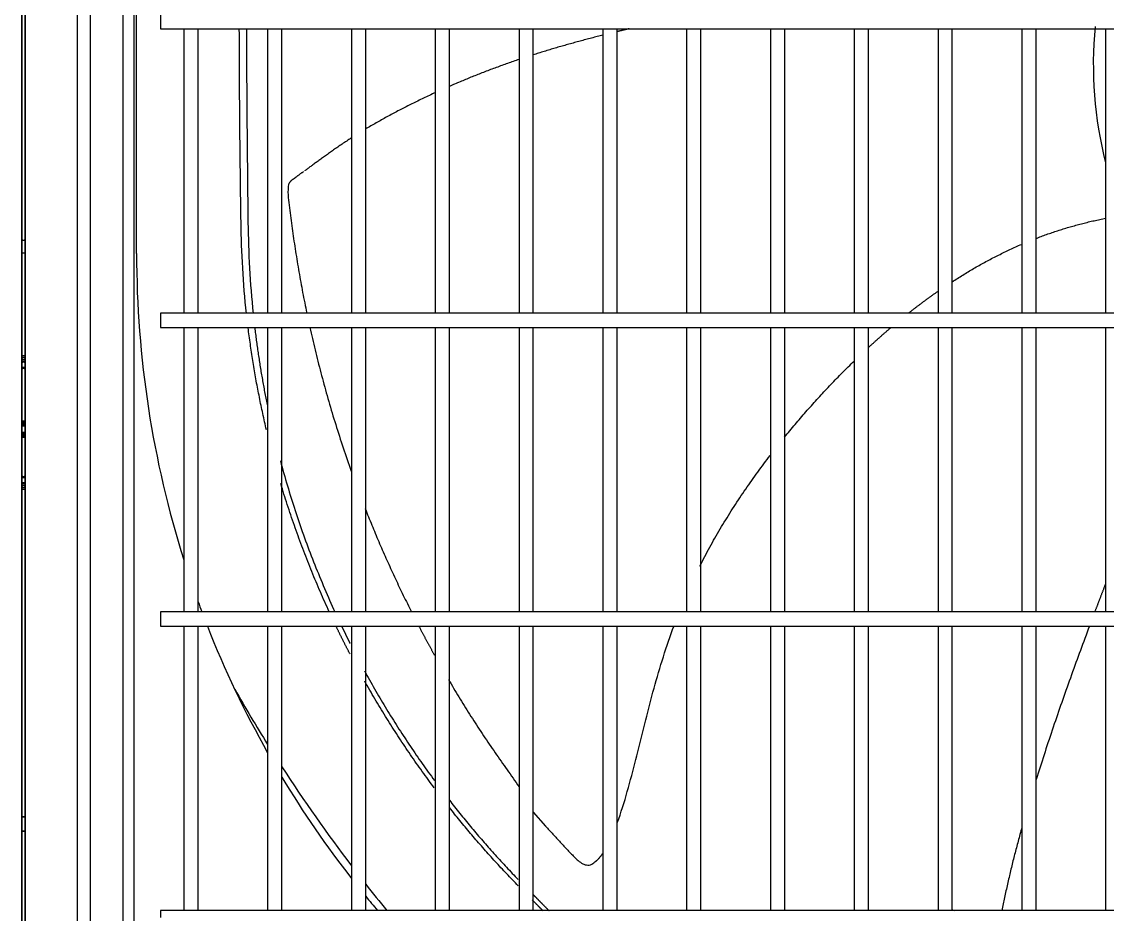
# Model space of a CAD drawing. Header units: millimetres. Extents: x 0 to 504600, y 0 to 118800.
# Drawn here: x 437505.5 to 437809.9, y 45808.4 to 46058.7 of the extents above; entities that cross this region are included whole.
import ezdxf

# ---------------------------------------------------------------- set-up
doc = ezdxf.new("R2010")
doc.units = ezdxf.units.MM
doc.header["$LTSCALE"] = 200
doc.layers.add('LG-AIRCON', color=240, linetype='Continuous')

# ---------------------------------------------------------------- blocks, each defined once
blk = doc.blocks.new('UXC')
at = {"layer": 'LG-AIRCON', "color": 0}
for p, q in [((390.35, 733), (390.35, 30)), ((390.35, 30), (390.35, 733)), ((391.35, 30), (391.35, 733)), ((391.35, 733), (391.35, 30)), ((405.99, 111.03), (405.99, 651.03)), ((409.53, 651.03), (409.53, 111.03)), ((418.83, 114.89), (418.83, 647.18)), ((421.8, 647.18), (421.8, 114.89)), ((422.56, 316), (422.56, 446)), ((429.3, 383), (429.3, 381)), ((429.3, 381), (429.3, 379)), ((429.3, 379), (1174.82, 379)), ((435.81, 379), (435.81, 299.25)), ((439.81, 299.25), (439.81, 379)), ((459.31, 379.01), (459.31, 299.26)), ((463.31, 299.26), (463.31, 379.01)), ((482.81, 379), (482.81, 299.25)), ((486.81, 299.25), (486.81, 379)), ((506.31, 379), (506.31, 299.25)), ((510.31, 299.25), (510.31, 379)), ((529.81, 379), (529.81, 299.25)), ((533.81, 299.25), (533.81, 379)), ((553.31, 379), (553.31, 299.25)), ((557.31, 299.25), (557.31, 379)), ((576.81, 379), (576.81, 299.25)), ((580.81, 299.25), (580.81, 379)), ((600.31, 379), (600.31, 299.25)), ((604.31, 299.25), (604.31, 379)), ((623.81, 379), (623.81, 299.25)), ((627.81, 299.25), (627.81, 379)), ((647.31, 379), (647.31, 299.25)), ((651.31, 299.25), (651.31, 379)), ((670.81, 379), (670.81, 299.25)), ((674.81, 299.25), (674.81, 379)), ((694.31, 379), (694.31, 299.25)), ((429.3, 299.25), (429.3, 297.25)), ((1174.82, 299.25), (429.3, 299.25)), ((429.3, 297.25), (429.3, 295.25)), ((429.3, 295.25), (1174.82, 295.25)), ((435.81, 295.25), (435.81, 215.5)), ((439.81, 215.5), (439.81, 295.25)), ((459.31, 295.26), (459.31, 215.5)), ((463.31, 215.5), (463.31, 295.26)), ((482.81, 295.25), (482.81, 215.5)), ((486.81, 215.5), (486.81, 295.25)), ((506.31, 295.25), (506.31, 215.5)), ((510.31, 215.5), (510.31, 295.25)), ((529.81, 295.26), (529.81, 215.51)), ((533.81, 215.51), (533.81, 295.26)), ((553.31, 295.26), (553.31, 215.51)), ((557.31, 215.51), (557.31, 295.26)), ((576.81, 295.26), (576.81, 215.51)), ((580.81, 215.51), (580.81, 295.26)), ((600.31, 295.26), (600.31, 215.51)), ((604.31, 215.51), (604.31, 295.26)), ((623.81, 295.26), (623.81, 215.51)), ((627.81, 215.51), (627.81, 295.26)), ((647.31, 295.26), (647.31, 215.51)), ((651.31, 215.51), (651.31, 295.26)), ((670.81, 295.26), (670.81, 215.51)), ((674.81, 215.51), (674.81, 295.26)), ((694.31, 295.26), (694.31, 215.51)), ((390.6, 268.94), (390.35, 269.01)), ((390.35, 268.94), (391.1, 268.94)), ((390.6, 268.64), (390.35, 268.68)), ((390.35, 268.64), (391.1, 268.64)), ((391.35, 268.44), (390.35, 268.44)), ((390.35, 268.44), (391.35, 268.44)), ((391.35, 268.14), (390.35, 268.14)), ((390.35, 268.14), (391.35, 268.14)), ((391.35, 268.02), (390.35, 268.02)), ((390.35, 268.02), (391.35, 268.02)), ((391.35, 268.94), (390.6, 268.94)), ((390.6, 268.94), (390.6, 268.64)), ((391.35, 268.64), (390.6, 268.64)), ((391.1, 268.94), (391.35, 269.01)), ((391.1, 268.94), (391.1, 268.64)), ((391.1, 268.64), (391.35, 268.68)), ((391.35, 267.64), (390.35, 267.64)), ((390.35, 267.64), (391.35, 267.64)), ((390.35, 265.77), (391.35, 265.77)), ((391.35, 265.77), (390.35, 265.77)), ((390.35, 265.39), (391.35, 265.39)), ((391.35, 265.39), (390.35, 265.39)), ((390.35, 265.27), (391.35, 265.27)), ((391.35, 265.27), (390.35, 265.27)), ((390.35, 264.97), (391.35, 264.97)), ((391.35, 264.97), (390.35, 264.97)), ((391.35, 264.77), (390.35, 264.77)), ((390.35, 264.77), (391.35, 264.77)), ((391.35, 264.47), (390.35, 264.47)), ((390.35, 264.47), (391.35, 264.47)), ((429.3, 215.5), (429.3, 213.5)), ((1174.82, 215.5), (429.3, 215.5)), ((429.3, 213.5), (429.3, 211.5)), ((429.3, 211.5), (1174.82, 211.5)), ((435.81, 211.5), (435.81, 131.75)), ((439.81, 131.75), (439.81, 211.5)), ((459.31, 211.5), (459.31, 131.75)), ((463.31, 131.75), (463.31, 211.5)), ((482.81, 211.5), (482.81, 131.75)), ((486.81, 131.75), (486.81, 211.5)), ((506.31, 211.5), (506.31, 131.75)), ((510.31, 131.75), (510.31, 211.5)), ((529.81, 211.5), (529.81, 131.76)), ((533.81, 131.76), (533.81, 211.5)), ((553.31, 211.5), (553.31, 131.76)), ((557.31, 131.76), (557.31, 211.5)), ((576.81, 211.5), (576.81, 131.76)), ((580.81, 131.76), (580.81, 211.5)), ((600.31, 211.5), (600.31, 131.76)), ((604.31, 131.76), (604.31, 211.5)), ((623.81, 211.5), (623.81, 131.76)), ((627.81, 131.76), (627.81, 211.5)), ((647.31, 211.5), (647.31, 131.76)), ((651.31, 131.76), (651.31, 211.5)), ((670.81, 211.5), (670.81, 131.76)), ((674.81, 131.76), (674.81, 211.5)), ((694.31, 211.5), (694.31, 131.76)), ((391.36, 158), (390.35, 158)), ((390.35, 158), (391.35, 158)), ((391.36, 154), (390.35, 154)), ((390.35, 154), (391.35, 154)), ((429.3, 131.75), (429.3, 129.75)), ((1174.82, 131.75), (429.3, 131.75))]:
    blk.add_line(p, q, dxfattribs=at)
for points in [[(453.38, 299.21), (453.21, 300.79), (453.05, 302.38), (452.91, 303.97), (452.77, 305.56), (452.64, 307.15), (452.52, 308.74), (452.41, 310.33), (452.31, 311.92), (452.22, 313.52), (452.14, 315.11), (452.07, 316.7), (452.01, 318.3), (451.96, 319.89), (451.92, 321.49), (451.88, 323.09), (451.85, 324.68), (451.82, 326.28), (451.8, 327.88), (451.78, 329.47), (451.76, 331.07), (451.74, 332.67), (451.72, 334.26), (451.7, 335.86), (451.68, 337.46), (451.66, 339.06), (451.65, 340.65), (451.63, 342.25), (451.61, 343.85), (451.59, 345.45), (451.57, 347.04), (451.56, 348.64), (451.54, 350.24), (451.53, 351.84), (451.51, 353.43), (451.5, 355.03), (451.49, 356.63), (451.48, 358.23), (451.46, 359.82), (451.45, 361.42), (451.44, 363.02), (451.43, 364.62), (451.43, 366.22), (451.42, 367.81), (451.41, 369.41), (451.4, 371.01), (451.39, 372.61), (451.39, 374.21), (451.38, 375.8), (451.38, 377.4), (451.37, 379)], [(453.37, 379), (453.38, 377.4), (453.38, 375.8), (453.39, 374.2), (453.39, 372.61), (453.4, 371.01), (453.41, 369.41), (453.42, 367.81), (453.42, 366.22), (453.43, 364.62), (453.44, 363.02), (453.45, 361.42), (453.46, 359.82), (453.47, 358.23), (453.48, 356.63), (453.5, 355.03), (453.51, 353.43), (453.52, 351.84), (453.54, 350.24), (453.55, 348.64), (453.56, 347.04), (453.58, 345.45), (453.6, 343.85), (453.61, 342.25), (453.63, 340.66), (453.64, 339.06), (453.66, 337.46), (453.68, 335.86), (453.69, 334.27), (453.71, 332.67), (453.72, 331.07), (453.74, 329.47), (453.76, 327.88), (453.78, 326.28), (453.8, 324.68), (453.82, 323.09), (453.86, 321.49), (453.9, 319.89), (453.94, 318.3), (454, 316.7), (454.06, 315.11), (454.13, 313.51), (454.22, 311.92), (454.31, 310.33), (454.41, 308.73), (454.53, 307.14), (454.65, 305.55), (454.78, 303.96), (454.93, 302.37), (455.08, 300.78), (455.24, 299.19)], [(560.66, 379), (560.59, 378.99), (560.52, 378.97), (560.46, 378.96), (560.39, 378.94), (560.32, 378.93), (560.26, 378.91), (560.19, 378.89), (560.12, 378.88), (560.05, 378.86), (559.99, 378.85), (559.92, 378.83), (559.85, 378.82), (559.79, 378.8), (559.72, 378.78), (559.65, 378.77), (559.59, 378.75), (559.52, 378.74), (559.45, 378.72), (559.38, 378.7), (559.32, 378.69), (559.25, 378.67), (559.18, 378.66), (559.12, 378.64), (559.05, 378.63), (558.98, 378.61), (558.92, 378.59), (558.85, 378.58), (558.78, 378.56), (558.72, 378.55), (558.65, 378.53), (558.58, 378.51), (558.52, 378.5), (558.45, 378.48), (558.38, 378.47), (558.32, 378.45), (558.25, 378.43), (558.18, 378.42), (558.12, 378.4), (558.05, 378.39), (557.98, 378.37), (557.92, 378.35), (557.85, 378.34), (557.78, 378.32), (557.72, 378.31), (557.65, 378.29), (557.58, 378.27), (557.52, 378.26), (557.45, 378.24), (557.38, 378.23), (557.32, 378.21)], [(553.35, 377.23), (552.95, 377.13), (552.55, 377.03), (552.15, 376.93), (551.75, 376.83), (551.34, 376.72), (550.94, 376.62), (550.53, 376.51), (550.12, 376.41), (549.72, 376.3), (549.32, 376.19), (548.91, 376.09), (548.51, 375.98), (548.11, 375.88), (547.72, 375.77), (547.32, 375.66), (546.93, 375.56), (546.54, 375.45), (546.15, 375.34), (545.75, 375.24), (545.36, 375.13), (544.98, 375.02), (544.59, 374.92), (544.2, 374.81), (543.81, 374.7), (543.42, 374.59), (543.04, 374.48), (542.65, 374.37), (542.27, 374.26), (541.88, 374.15), (541.5, 374.04), (541.11, 373.93), (540.73, 373.82), (540.35, 373.7), (539.96, 373.59), (539.58, 373.48), (539.2, 373.36), (538.81, 373.25), (538.42, 373.13), (538.04, 373.02), (537.65, 372.9), (537.26, 372.78), (536.87, 372.66), (536.48, 372.54), (536.09, 372.42), (535.69, 372.3), (535.3, 372.18), (534.91, 372.05), (534.52, 371.93), (534.13, 371.81), (533.75, 371.68)], [(529.82, 370.4), (529.42, 370.26), (529.01, 370.12), (528.61, 369.98), (528.21, 369.85), (527.81, 369.71), (527.41, 369.57), (527.01, 369.43), (526.61, 369.29), (526.22, 369.15), (525.82, 369.01), (525.42, 368.87), (525.03, 368.73), (524.63, 368.58), (524.23, 368.44), (523.83, 368.29), (523.44, 368.15), (523.04, 368), (522.64, 367.85), (522.23, 367.7), (521.83, 367.55), (521.43, 367.4), (521.03, 367.25), (520.62, 367.09), (520.22, 366.94), (519.82, 366.79), (519.42, 366.63), (519.03, 366.48), (518.63, 366.32), (518.24, 366.17), (517.85, 366.01), (517.46, 365.86), (517.07, 365.71), (516.69, 365.55), (516.3, 365.4), (515.92, 365.24), (515.53, 365.08), (515.15, 364.93), (514.77, 364.77), (514.39, 364.61), (514.01, 364.46), (513.64, 364.3), (513.26, 364.14), (512.88, 363.98), (512.51, 363.82), (512.14, 363.66), (511.76, 363.5), (511.39, 363.35), (511.02, 363.18), (510.65, 363.02), (510.28, 362.86)], [(506.39, 361.12), (505.96, 360.92), (505.53, 360.73), (505.11, 360.53), (504.69, 360.33), (504.27, 360.13), (503.85, 359.94), (503.43, 359.74), (503.02, 359.54), (502.61, 359.35), (502.2, 359.15), (501.8, 358.95), (501.39, 358.76), (500.99, 358.56), (500.58, 358.36), (500.18, 358.16), (499.78, 357.96), (499.38, 357.77), (498.99, 357.57), (498.59, 357.37), (498.2, 357.17), (497.81, 356.97), (497.41, 356.77), (497.03, 356.57), (496.64, 356.37), (496.25, 356.17), (495.86, 355.97), (495.47, 355.76), (495.09, 355.56), (494.7, 355.35), (494.31, 355.15), (493.93, 354.94), (493.54, 354.73), (493.15, 354.52), (492.76, 354.31), (492.38, 354.1), (491.99, 353.89), (491.61, 353.67), (491.22, 353.46), (490.84, 353.24), (490.46, 353.03), (490.08, 352.82), (489.71, 352.6), (489.33, 352.39), (488.96, 352.17), (488.6, 351.96), (488.24, 351.75), (487.88, 351.54), (487.53, 351.33), (487.17, 351.12), (486.81, 350.91)], [(482.77, 348.39), (482.45, 348.18), (482.12, 347.97), (481.8, 347.75), (481.48, 347.54), (481.16, 347.33), (480.84, 347.12), (480.52, 346.9), (480.21, 346.69), (479.9, 346.48), (479.59, 346.27), (479.28, 346.06), (478.98, 345.85), (478.68, 345.64), (478.38, 345.43), (478.08, 345.23), (477.78, 345.02), (477.49, 344.81), (477.2, 344.6), (476.91, 344.4), (476.63, 344.2), (476.35, 344), (476.07, 343.8), (475.79, 343.61), (475.52, 343.41), (475.24, 343.21), (474.97, 343.01), (474.71, 342.82), (474.45, 342.64), (474.2, 342.45), (473.95, 342.27), (473.69, 342.09), (473.44, 341.9), (473.19, 341.72), (472.95, 341.55), (472.72, 341.38), (472.5, 341.22), (472.26, 341.05), (472.02, 340.87), (471.79, 340.71), (471.58, 340.55), (471.39, 340.41), (471.18, 340.26), (470.96, 340.1), (470.74, 339.94), (470.55, 339.81), (470.38, 339.68), (470.2, 339.55), (470, 339.41), (469.81, 339.27), (469.63, 339.14)], [(469.34, 338.93), (469.21, 338.84), (469.08, 338.75), (468.96, 338.66), (468.83, 338.57), (468.71, 338.48), (468.59, 338.39), (468.48, 338.31), (468.36, 338.22), (468.25, 338.14), (468.14, 338.05), (468.03, 337.97), (467.92, 337.89), (467.81, 337.81), (467.71, 337.73), (467.61, 337.65), (467.51, 337.58), (467.42, 337.5), (467.32, 337.43), (467.23, 337.36), (467.14, 337.29), (467.05, 337.22), (466.96, 337.16), (466.88, 337.09), (466.79, 337.04), (466.71, 336.98), (466.63, 336.92), (466.56, 336.87), (466.48, 336.82), (466.41, 336.77), (466.33, 336.72), (466.26, 336.67), (466.2, 336.62), (466.13, 336.57), (466.06, 336.53), (466, 336.48), (465.94, 336.42), (465.88, 336.37), (465.82, 336.32), (465.76, 336.26), (465.71, 336.2), (465.65, 336.14), (465.6, 336.08), (465.55, 336.02), (465.5, 335.96), (465.45, 335.89), (465.41, 335.83), (465.36, 335.77), (465.32, 335.7), (465.28, 335.63), (465.24, 335.57)], [(465.2, 335.44), (465.1, 334.67), (465.03, 333.91), (465.01, 333.17), (465.03, 332.43), (465.1, 331.7), (465.18, 330.98), (465.28, 330.26), (465.38, 329.54), (465.46, 328.82), (465.55, 328.1), (465.63, 327.38), (465.71, 326.65), (465.8, 325.93), (465.89, 325.21), (465.98, 324.49), (466.08, 323.77), (466.18, 323.05), (466.28, 322.33), (466.38, 321.61), (466.48, 320.9), (466.59, 320.18), (466.7, 319.46), (466.8, 318.74), (466.91, 318.02), (467.03, 317.3), (467.14, 316.59), (467.25, 315.87), (467.37, 315.15), (467.48, 314.43), (467.6, 313.71), (467.72, 312.99), (467.84, 312.27), (467.96, 311.55), (468.09, 310.83), (468.21, 310.11), (468.34, 309.39), (468.47, 308.67), (468.6, 307.95), (468.73, 307.23), (468.86, 306.51), (469, 305.78), (469.13, 305.06), (469.27, 304.34), (469.41, 303.62), (469.55, 302.89), (469.7, 302.17), (469.84, 301.44), (469.99, 300.72), (470.14, 299.99), (470.29, 299.27)], [(674.71, 320.19), (675.09, 320.34), (675.47, 320.48), (675.85, 320.63), (676.23, 320.77), (676.61, 320.91), (677, 321.05), (677.38, 321.19), (677.77, 321.33), (678.15, 321.47), (678.53, 321.6), (678.92, 321.73), (679.31, 321.87), (679.69, 322), (680.08, 322.13), (680.47, 322.26), (680.85, 322.38), (681.24, 322.51), (681.63, 322.63), (682.02, 322.76), (682.41, 322.88), (682.8, 323), (683.19, 323.12), (683.58, 323.24), (683.97, 323.35), (684.36, 323.47), (684.75, 323.58), (685.14, 323.69), (685.54, 323.8), (685.93, 323.91), (686.32, 324.02), (686.72, 324.12), (687.11, 324.23), (687.51, 324.33), (687.9, 324.44), (688.3, 324.54), (688.7, 324.64), (689.09, 324.73), (689.49, 324.83), (689.89, 324.93), (690.29, 325.02), (690.68, 325.11), (691.08, 325.2), (691.48, 325.29), (691.88, 325.38), (692.28, 325.47), (692.68, 325.55), (693.08, 325.64), (693.49, 325.72), (693.89, 325.8), (694.29, 325.88)], [(651.25, 308.07), (651.62, 308.31), (651.99, 308.55), (652.37, 308.79), (652.74, 309.02), (653.12, 309.26), (653.49, 309.49), (653.87, 309.73), (654.24, 309.96), (654.62, 310.19), (655, 310.42), (655.38, 310.65), (655.76, 310.88), (656.14, 311.1), (656.52, 311.33), (656.9, 311.55), (657.29, 311.78), (657.67, 312), (658.05, 312.22), (658.44, 312.44), (658.82, 312.65), (659.21, 312.87), (659.6, 313.09), (659.99, 313.3), (660.37, 313.51), (660.76, 313.72), (661.15, 313.93), (661.54, 314.14), (661.94, 314.35), (662.33, 314.55), (662.72, 314.76), (663.12, 314.96), (663.51, 315.16), (663.91, 315.36), (664.3, 315.56), (664.7, 315.76), (665.1, 315.96), (665.49, 316.15), (665.89, 316.35), (666.29, 316.54), (666.69, 316.73), (667.09, 316.92), (667.49, 317.11), (667.9, 317.29), (668.3, 317.48), (668.7, 317.66), (669.11, 317.84), (669.51, 318.03), (669.92, 318.2), (670.33, 318.38), (670.73, 318.56)], [(639.1, 299.32), (639.26, 299.45), (639.42, 299.57), (639.58, 299.7), (639.74, 299.82), (639.9, 299.95), (640.06, 300.07), (640.22, 300.2), (640.38, 300.32), (640.54, 300.44), (640.7, 300.57), (640.86, 300.69), (641.02, 300.82), (641.18, 300.94), (641.34, 301.06), (641.5, 301.18), (641.66, 301.31), (641.82, 301.43), (641.99, 301.55), (642.15, 301.67), (642.31, 301.8), (642.47, 301.92), (642.63, 302.04), (642.79, 302.16), (642.96, 302.28), (643.12, 302.4), (643.28, 302.52), (643.44, 302.64), (643.61, 302.76), (643.77, 302.88), (643.93, 303), (644.1, 303.12), (644.26, 303.24), (644.42, 303.36), (644.59, 303.48), (644.75, 303.6), (644.91, 303.72), (645.08, 303.84), (645.24, 303.96), (645.41, 304.07), (645.57, 304.19), (645.74, 304.31), (645.9, 304.43), (646.07, 304.55), (646.23, 304.66), (646.4, 304.78), (646.56, 304.9), (646.73, 305.01), (646.89, 305.13), (647.06, 305.24), (647.23, 305.36)], [(458.99, 266.54), (458.85, 267.11), (458.72, 267.68), (458.59, 268.24), (458.46, 268.81), (458.33, 269.38), (458.21, 269.95), (458.08, 270.52), (457.96, 271.09), (457.83, 271.66), (457.71, 272.23), (457.59, 272.8), (457.47, 273.37), (457.35, 273.94), (457.23, 274.52), (457.12, 275.09), (457, 275.66), (456.89, 276.24), (456.78, 276.81), (456.66, 277.38), (456.55, 277.95), (456.45, 278.53), (456.34, 279.1), (456.23, 279.67), (456.13, 280.25), (456.02, 280.82), (455.92, 281.39), (455.82, 281.97), (455.72, 282.54), (455.62, 283.12), (455.53, 283.69), (455.43, 284.26), (455.34, 284.84), (455.24, 285.41), (455.15, 285.99), (455.06, 286.56), (454.97, 287.14), (454.88, 287.71), (454.8, 288.28), (454.71, 288.86), (454.62, 289.43), (454.54, 290.01), (454.46, 290.58), (454.38, 291.16), (454.3, 291.73), (454.22, 292.31), (454.14, 292.88), (454.07, 293.46), (453.99, 294.03), (453.92, 294.61), (453.85, 295.19)], [(455.69, 295.17), (455.74, 294.73), (455.8, 294.29), (455.85, 293.85), (455.91, 293.42), (455.96, 292.98), (456.02, 292.54), (456.08, 292.1), (456.13, 291.66), (456.19, 291.22), (456.25, 290.78), (456.31, 290.34), (456.37, 289.9), (456.44, 289.46), (456.5, 289.02), (456.56, 288.59), (456.63, 288.15), (456.69, 287.71), (456.76, 287.27), (456.82, 286.83), (456.89, 286.39), (456.96, 285.95), (457.03, 285.51), (457.09, 285.08), (457.16, 284.64), (457.24, 284.2), (457.31, 283.76), (457.38, 283.32), (457.45, 282.88), (457.53, 282.44), (457.6, 282.01), (457.67, 281.57), (457.75, 281.13), (457.83, 280.69), (457.9, 280.25), (457.98, 279.81), (458.06, 279.38), (458.14, 278.94), (458.22, 278.5), (458.3, 278.06), (458.38, 277.62), (458.47, 277.19), (458.55, 276.75), (458.63, 276.31), (458.72, 275.87), (458.8, 275.44), (458.89, 275), (458.98, 274.56), (459.07, 274.12), (459.15, 273.68), (459.24, 273.25)], [(471.15, 295.28), (471.32, 294.49), (471.5, 293.7), (471.68, 292.91), (471.87, 292.12), (472.05, 291.32), (472.24, 290.53), (472.43, 289.74), (472.62, 288.94), (472.81, 288.15), (473.01, 287.35), (473.21, 286.55), (473.41, 285.76), (473.61, 284.96), (473.81, 284.16), (474.02, 283.36), (474.23, 282.56), (474.44, 281.76), (474.66, 280.96), (474.87, 280.15), (475.09, 279.35), (475.31, 278.55), (475.53, 277.74), (475.76, 276.94), (475.99, 276.13), (476.22, 275.32), (476.45, 274.52), (476.68, 273.71), (476.92, 272.9), (477.16, 272.09), (477.4, 271.28), (477.64, 270.47), (477.89, 269.66), (478.14, 268.85), (478.39, 268.03), (478.64, 267.22), (478.9, 266.41), (479.16, 265.59), (479.42, 264.78), (479.68, 263.96), (479.95, 263.14), (480.22, 262.33), (480.49, 261.51), (480.76, 260.69), (481.04, 259.87), (481.32, 259.05), (481.6, 258.23), (481.88, 257.41), (482.17, 256.59), (482.46, 255.77), (482.75, 254.95)], [(627.79, 289.62), (627.91, 289.74), (628.04, 289.86), (628.16, 289.97), (628.29, 290.09), (628.41, 290.2), (628.54, 290.32), (628.67, 290.43), (628.79, 290.55), (628.92, 290.66), (629.04, 290.78), (629.17, 290.89), (629.3, 291), (629.42, 291.12), (629.55, 291.23), (629.68, 291.35), (629.8, 291.46), (629.93, 291.57), (630.06, 291.69), (630.18, 291.8), (630.31, 291.92), (630.44, 292.03), (630.56, 292.14), (630.69, 292.26), (630.82, 292.37), (630.95, 292.48), (631.07, 292.59), (631.2, 292.71), (631.33, 292.82), (631.46, 292.93), (631.58, 293.05), (631.71, 293.16), (631.84, 293.27), (631.97, 293.38), (632.1, 293.49), (632.23, 293.61), (632.35, 293.72), (632.48, 293.83), (632.61, 293.94), (632.74, 294.05), (632.87, 294.16), (633, 294.28), (633.13, 294.39), (633.26, 294.5), (633.39, 294.61), (633.51, 294.72), (633.64, 294.83), (633.77, 294.94), (633.9, 295.05), (634.03, 295.16), (634.16, 295.27)], [(604.29, 264.48), (604.65, 264.94), (605.02, 265.38), (605.39, 265.83), (605.76, 266.28), (606.13, 266.73), (606.5, 267.17), (606.87, 267.62), (607.24, 268.06), (607.62, 268.51), (607.99, 268.95), (608.37, 269.39), (608.75, 269.83), (609.13, 270.27), (609.5, 270.71), (609.88, 271.14), (610.27, 271.58), (610.65, 272.02), (611.03, 272.45), (611.41, 272.88), (611.8, 273.32), (612.18, 273.75), (612.57, 274.18), (612.96, 274.61), (613.35, 275.04), (613.74, 275.46), (614.13, 275.89), (614.52, 276.32), (614.91, 276.74), (615.3, 277.16), (615.7, 277.59), (616.09, 278.01), (616.49, 278.43), (616.88, 278.85), (617.28, 279.27), (617.68, 279.68), (618.08, 280.1), (618.48, 280.52), (618.88, 280.93), (619.29, 281.35), (619.69, 281.76), (620.09, 282.17), (620.5, 282.58), (620.9, 282.99), (621.31, 283.4), (621.72, 283.81), (622.13, 284.21), (622.54, 284.62), (622.95, 285.02), (623.36, 285.42), (623.78, 285.83)], [(580.56, 228.35), (580.89, 229.01), (581.23, 229.67), (581.57, 230.33), (581.91, 230.99), (582.26, 231.65), (582.61, 232.31), (582.96, 232.96), (583.31, 233.61), (583.67, 234.26), (584.03, 234.91), (584.39, 235.56), (584.76, 236.2), (585.12, 236.84), (585.49, 237.48), (585.87, 238.12), (586.24, 238.76), (586.62, 239.39), (587, 240.03), (587.38, 240.66), (587.76, 241.29), (588.15, 241.91), (588.54, 242.54), (588.93, 243.16), (589.32, 243.79), (589.72, 244.41), (590.12, 245.03), (590.52, 245.64), (590.92, 246.26), (591.32, 246.87), (591.73, 247.48), (592.14, 248.09), (592.55, 248.7), (592.96, 249.31), (593.37, 249.91), (593.79, 250.52), (594.21, 251.12), (594.63, 251.72), (595.05, 252.32), (595.47, 252.91), (595.9, 253.51), (596.32, 254.1), (596.75, 254.69), (597.18, 255.28), (597.62, 255.87), (598.05, 256.46), (598.49, 257.04), (598.92, 257.63), (599.36, 258.21), (599.8, 258.79), (600.25, 259.37)], [(462.89, 257.81), (463.13, 256.94), (463.36, 256.07), (463.61, 255.19), (463.85, 254.32), (464.1, 253.45), (464.35, 252.59), (464.6, 251.72), (464.86, 250.85), (465.12, 249.99), (465.38, 249.12), (465.64, 248.26), (465.91, 247.4), (466.18, 246.54), (466.45, 245.68), (466.73, 244.82), (467.01, 243.96), (467.29, 243.1), (467.58, 242.25), (467.86, 241.39), (468.15, 240.54), (468.45, 239.69), (468.74, 238.84), (469.04, 237.99), (469.35, 237.14), (469.65, 236.29), (469.96, 235.45), (470.27, 234.6), (470.58, 233.76), (470.9, 232.91), (471.22, 232.07), (471.54, 231.23), (471.86, 230.39), (472.19, 229.55), (472.52, 228.71), (472.85, 227.88), (473.19, 227.04), (473.53, 226.21), (473.87, 225.37), (474.21, 224.54), (474.56, 223.71), (474.91, 222.88), (475.26, 222.05), (475.62, 221.22), (475.98, 220.4), (476.34, 219.57), (476.7, 218.75), (477.07, 217.92), (477.44, 217.1), (477.81, 216.28), (478.19, 215.46)], [(476.61, 215.47), (476.29, 216.17), (475.97, 216.88), (475.65, 217.58), (475.33, 218.28), (475.02, 218.99), (474.71, 219.69), (474.4, 220.4), (474.09, 221.1), (473.78, 221.81), (473.48, 222.52), (473.18, 223.23), (472.88, 223.94), (472.58, 224.65), (472.29, 225.36), (471.99, 226.07), (471.7, 226.78), (471.41, 227.5), (471.12, 228.21), (470.84, 228.93), (470.55, 229.64), (470.27, 230.36), (469.99, 231.08), (469.72, 231.8), (469.44, 232.52), (469.17, 233.24), (468.9, 233.96), (468.63, 234.68), (468.36, 235.4), (468.09, 236.12), (467.83, 236.85), (467.57, 237.57), (467.31, 238.3), (467.05, 239.02), (466.8, 239.75), (466.55, 240.48), (466.3, 241.21), (466.05, 241.94), (465.8, 242.67), (465.56, 243.4), (465.31, 244.13), (465.07, 244.86), (464.83, 245.6), (464.6, 246.33), (464.36, 247.07), (464.13, 247.8), (463.9, 248.54), (463.67, 249.28), (463.45, 250.02), (463.22, 250.76), (463, 251.5)], [(486.68, 244.45), (486.9, 243.87), (487.13, 243.3), (487.36, 242.72), (487.59, 242.14), (487.83, 241.56), (488.06, 240.99), (488.3, 240.41), (488.53, 239.83), (488.77, 239.25), (489.01, 238.67), (489.25, 238.1), (489.49, 237.52), (489.74, 236.94), (489.98, 236.36), (490.23, 235.78), (490.47, 235.2), (490.72, 234.62), (490.97, 234.04), (491.22, 233.46), (491.47, 232.88), (491.73, 232.3), (491.98, 231.72), (492.24, 231.15), (492.49, 230.57), (492.75, 229.99), (493.01, 229.41), (493.28, 228.83), (493.54, 228.25), (493.8, 227.67), (494.07, 227.09), (494.33, 226.51), (494.6, 225.93), (494.87, 225.35), (495.14, 224.77), (495.41, 224.19), (495.69, 223.61), (495.96, 223.03), (496.24, 222.45), (496.52, 221.87), (496.79, 221.29), (497.07, 220.71), (497.36, 220.13), (497.64, 219.55), (497.92, 218.97), (498.21, 218.39), (498.49, 217.81), (498.78, 217.23), (499.07, 216.65), (499.36, 216.07), (499.65, 215.49)], [(694.28, 223.33), (694.22, 223.18), (694.15, 223.02), (694.09, 222.86), (694.03, 222.71), (693.97, 222.55), (693.91, 222.4), (693.85, 222.24), (693.79, 222.08), (693.73, 221.93), (693.67, 221.77), (693.61, 221.62), (693.55, 221.46), (693.49, 221.3), (693.43, 221.15), (693.37, 220.99), (693.31, 220.83), (693.25, 220.68), (693.19, 220.52), (693.13, 220.37), (693.07, 220.21), (693.01, 220.05), (692.95, 219.9), (692.89, 219.74), (692.83, 219.58), (692.77, 219.43), (692.71, 219.27), (692.65, 219.11), (692.59, 218.96), (692.53, 218.8), (692.47, 218.64), (692.41, 218.49), (692.35, 218.33), (692.29, 218.17), (692.23, 218.01), (692.17, 217.86), (692.11, 217.7), (692.05, 217.54), (691.99, 217.39), (691.93, 217.23), (691.87, 217.07), (691.81, 216.92), (691.75, 216.76), (691.69, 216.6), (691.63, 216.44), (691.57, 216.29), (691.51, 216.13), (691.45, 215.97), (691.39, 215.81), (691.33, 215.66), (691.27, 215.5)], [(482.43, 203.63), (482.35, 203.79), (482.27, 203.94), (482.19, 204.1), (482.11, 204.25), (482.03, 204.41), (481.95, 204.56), (481.87, 204.71), (481.79, 204.87), (481.71, 205.02), (481.63, 205.18), (481.55, 205.33), (481.47, 205.49), (481.39, 205.64), (481.31, 205.8), (481.23, 205.95), (481.15, 206.1), (481.08, 206.26), (481, 206.41), (480.92, 206.57), (480.84, 206.72), (480.76, 206.88), (480.68, 207.03), (480.61, 207.19), (480.53, 207.34), (480.45, 207.5), (480.37, 207.65), (480.3, 207.81), (480.22, 207.96), (480.14, 208.12), (480.06, 208.27), (479.99, 208.43), (479.91, 208.58), (479.83, 208.74), (479.75, 208.89), (479.68, 209.05), (479.6, 209.21), (479.52, 209.36), (479.45, 209.52), (479.37, 209.67), (479.3, 209.83), (479.22, 209.98), (479.14, 210.14), (479.07, 210.3), (478.99, 210.45), (478.92, 210.61), (478.84, 210.76), (478.76, 210.92), (478.69, 211.07), (478.61, 211.23), (478.54, 211.39)], [(480.11, 211.38), (480.15, 211.28), (480.2, 211.19), (480.24, 211.09), (480.29, 211), (480.34, 210.9), (480.38, 210.81), (480.43, 210.71), (480.47, 210.62), (480.52, 210.52), (480.57, 210.43), (480.61, 210.33), (480.66, 210.24), (480.71, 210.14), (480.75, 210.05), (480.8, 209.95), (480.84, 209.86), (480.89, 209.76), (480.94, 209.67), (480.98, 209.57), (481.03, 209.48), (481.08, 209.38), (481.12, 209.29), (481.17, 209.19), (481.22, 209.1), (481.26, 209), (481.31, 208.91), (481.36, 208.81), (481.4, 208.72), (481.45, 208.62), (481.5, 208.53), (481.54, 208.43), (481.59, 208.34), (481.64, 208.24), (481.68, 208.15), (481.73, 208.05), (481.78, 207.96), (481.83, 207.87), (481.87, 207.77), (481.92, 207.68), (481.97, 207.58), (482.01, 207.49), (482.06, 207.39), (482.11, 207.3), (482.16, 207.2), (482.2, 207.11), (482.25, 207.01), (482.3, 206.92), (482.35, 206.83), (482.39, 206.73), (482.44, 206.64)], [(501.71, 211.5), (501.79, 211.34), (501.88, 211.17), (501.96, 211.01), (502.05, 210.85), (502.14, 210.68), (502.22, 210.52), (502.31, 210.36), (502.39, 210.19), (502.48, 210.03), (502.57, 209.86), (502.65, 209.7), (502.74, 209.54), (502.83, 209.37), (502.92, 209.21), (503, 209.05), (503.09, 208.88), (503.18, 208.72), (503.27, 208.55), (503.35, 208.39), (503.44, 208.23), (503.53, 208.06), (503.62, 207.9), (503.7, 207.74), (503.79, 207.57), (503.88, 207.41), (503.97, 207.24), (504.06, 207.08), (504.15, 206.92), (504.24, 206.75), (504.32, 206.59), (504.41, 206.43), (504.5, 206.26), (504.59, 206.1), (504.68, 205.94), (504.77, 205.77), (504.86, 205.61), (504.95, 205.45), (505.04, 205.28), (505.13, 205.12), (505.22, 204.96), (505.31, 204.79), (505.4, 204.63), (505.49, 204.47), (505.58, 204.3), (505.67, 204.14), (505.76, 203.98), (505.85, 203.81), (505.94, 203.65), (506.03, 203.49), (506.12, 203.32)], [(557.37, 156.38), (557.76, 157.43), (558.13, 158.5), (558.49, 159.58), (558.85, 160.67), (559.19, 161.77), (559.53, 162.88), (559.86, 164), (560.18, 165.12), (560.5, 166.24), (560.81, 167.36), (561.11, 168.48), (561.41, 169.59), (561.7, 170.71), (561.99, 171.83), (562.27, 172.94), (562.56, 174.05), (562.84, 175.16), (563.11, 176.28), (563.39, 177.39), (563.67, 178.5), (563.94, 179.61), (564.22, 180.72), (564.49, 181.84), (564.77, 182.95), (565.05, 184.06), (565.33, 185.18), (565.61, 186.29), (565.9, 187.41), (566.19, 188.52), (566.48, 189.63), (566.77, 190.75), (567.07, 191.86), (567.37, 192.97), (567.67, 194.08), (567.98, 195.19), (568.3, 196.29), (568.62, 197.4), (568.94, 198.5), (569.27, 199.61), (569.6, 200.71), (569.94, 201.81), (570.29, 202.9), (570.64, 204), (571, 205.09), (571.36, 206.18), (571.73, 207.26), (572.11, 208.35), (572.49, 209.43), (572.88, 210.51), (573.27, 211.58)], [(689.76, 211.5), (689.44, 210.64), (689.13, 209.79), (688.81, 208.93), (688.49, 208.07), (688.17, 207.21), (687.85, 206.35), (687.53, 205.5), (687.22, 204.65), (686.91, 203.81), (686.61, 202.96), (686.3, 202.12), (685.99, 201.28), (685.68, 200.43), (685.37, 199.57), (685.06, 198.71), (684.75, 197.83), (684.43, 196.95), (684.12, 196.08), (683.81, 195.2), (683.5, 194.34), (683.19, 193.48), (682.89, 192.62), (682.59, 191.77), (682.29, 190.91), (681.99, 190.06), (681.7, 189.21), (681.4, 188.36), (681.11, 187.51), (680.81, 186.66), (680.52, 185.8), (680.22, 184.93), (679.92, 184.06), (679.62, 183.18), (679.32, 182.29), (679.03, 181.41), (678.73, 180.54), (678.44, 179.67), (678.15, 178.81), (677.87, 177.95), (677.59, 177.09), (677.31, 176.23), (677.03, 175.38), (676.75, 174.52), (676.47, 173.67), (676.19, 172.82), (675.92, 171.96), (675.64, 171.09), (675.37, 170.22), (675.09, 169.35), (674.81, 168.46)], [(486.47, 198.97), (486.82, 198.33), (487.17, 197.69), (487.52, 197.06), (487.88, 196.42), (488.24, 195.79), (488.59, 195.15), (488.95, 194.52), (489.32, 193.89), (489.68, 193.25), (490.05, 192.62), (490.42, 191.99), (490.79, 191.36), (491.16, 190.73), (491.53, 190.1), (491.91, 189.48), (492.28, 188.85), (492.66, 188.22), (493.04, 187.6), (493.43, 186.98), (493.81, 186.35), (494.2, 185.73), (494.58, 185.11), (494.97, 184.49), (495.36, 183.87), (495.76, 183.26), (496.15, 182.64), (496.55, 182.03), (496.94, 181.41), (497.34, 180.8), (497.74, 180.19), (498.14, 179.58), (498.55, 178.97), (498.95, 178.36), (499.36, 177.75), (499.77, 177.15), (500.18, 176.54), (500.59, 175.94), (501.01, 175.34), (501.42, 174.74), (501.84, 174.14), (502.26, 173.54), (502.68, 172.94), (503.1, 172.34), (503.52, 171.75), (503.95, 171.15), (504.37, 170.56), (504.8, 169.97), (505.23, 169.38), (505.66, 168.79), (506.09, 168.2)], [(506.03, 166.17), (505.6, 166.74), (505.17, 167.31), (504.75, 167.88), (504.33, 168.45), (503.91, 169.03), (503.49, 169.61), (503.07, 170.18), (502.66, 170.76), (502.24, 171.34), (501.83, 171.92), (501.42, 172.5), (501.01, 173.09), (500.6, 173.67), (500.19, 174.26), (499.78, 174.84), (499.38, 175.43), (498.98, 176.02), (498.58, 176.61), (498.18, 177.2), (497.78, 177.79), (497.38, 178.38), (496.98, 178.98), (496.59, 179.57), (496.2, 180.17), (495.81, 180.77), (495.42, 181.37), (495.03, 181.97), (494.64, 182.57), (494.26, 183.17), (493.87, 183.78), (493.49, 184.38), (493.11, 184.99), (492.73, 185.59), (492.35, 186.2), (491.98, 186.81), (491.6, 187.42), (491.23, 188.03), (490.86, 188.65), (490.49, 189.26), (490.12, 189.88), (489.75, 190.49), (489.38, 191.11), (489.02, 191.73), (488.66, 192.35), (488.3, 192.96), (487.94, 193.58), (487.58, 194.2), (487.23, 194.83), (486.88, 195.45), (486.53, 196.07)], [(510.02, 196.52), (510.38, 195.91), (510.74, 195.3), (511.11, 194.69), (511.47, 194.08), (511.84, 193.47), (512.2, 192.86), (512.57, 192.25), (512.94, 191.65), (513.31, 191.04), (513.69, 190.43), (514.06, 189.83), (514.44, 189.22), (514.81, 188.61), (515.19, 188.01), (515.57, 187.4), (515.95, 186.8), (516.34, 186.19), (516.72, 185.59), (517.11, 184.98), (517.5, 184.38), (517.89, 183.78), (518.28, 183.17), (518.67, 182.57), (519.07, 181.97), (519.46, 181.37), (519.86, 180.77), (520.26, 180.17), (520.66, 179.57), (521.07, 178.97), (521.47, 178.37), (521.88, 177.78), (522.29, 177.18), (522.7, 176.58), (523.11, 175.99), (523.53, 175.39), (523.94, 174.8), (524.36, 174.2), (524.77, 173.6), (525.19, 173.01), (525.61, 172.41), (526.03, 171.82), (526.45, 171.22), (526.87, 170.62), (527.29, 170.03), (527.71, 169.43), (528.13, 168.83), (528.55, 168.23), (528.97, 167.63), (529.39, 167.03), (529.81, 166.43)], [(510.29, 162.66), (510.65, 162.19), (511.01, 161.73), (511.38, 161.27), (511.74, 160.81), (512.11, 160.34), (512.47, 159.88), (512.84, 159.43), (513.21, 158.97), (513.58, 158.51), (513.95, 158.05), (514.32, 157.6), (514.7, 157.14), (515.07, 156.69), (515.44, 156.23), (515.82, 155.78), (516.19, 155.33), (516.57, 154.88), (516.95, 154.43), (517.33, 153.98), (517.71, 153.53), (518.09, 153.08), (518.47, 152.63), (518.86, 152.19), (519.24, 151.74), (519.62, 151.3), (520.01, 150.86), (520.4, 150.41), (520.78, 149.97), (521.17, 149.53), (521.56, 149.09), (521.95, 148.65), (522.34, 148.21), (522.74, 147.77), (523.13, 147.34), (523.52, 146.9), (523.92, 146.47), (524.32, 146.03), (524.71, 145.6), (525.11, 145.17), (525.51, 144.74), (525.91, 144.3), (526.31, 143.87), (526.71, 143.45), (527.11, 143.02), (527.52, 142.59), (527.92, 142.16), (528.33, 141.74), (528.74, 141.31), (529.14, 140.89), (529.55, 140.47)], [(529.6, 138.66), (529.19, 139.08), (528.78, 139.51), (528.37, 139.93), (527.97, 140.35), (527.56, 140.77), (527.16, 141.2), (526.75, 141.62), (526.35, 142.05), (525.95, 142.47), (525.55, 142.9), (525.15, 143.33), (524.75, 143.76), (524.35, 144.19), (523.95, 144.62), (523.56, 145.05), (523.16, 145.48), (522.77, 145.91), (522.37, 146.34), (521.98, 146.78), (521.59, 147.21), (521.2, 147.65), (520.81, 148.08), (520.42, 148.52), (520.03, 148.96), (519.65, 149.4), (519.26, 149.84), (518.88, 150.28), (518.49, 150.72), (518.11, 151.16), (517.73, 151.6), (517.35, 152.05), (516.97, 152.49), (516.59, 152.93), (516.21, 153.38), (515.84, 153.83), (515.46, 154.27), (515.09, 154.72), (514.71, 155.17), (514.34, 155.62), (513.97, 156.07), (513.6, 156.52), (513.23, 156.97), (512.86, 157.42), (512.49, 157.88), (512.12, 158.33), (511.76, 158.78), (511.39, 159.24), (511.03, 159.7), (510.66, 160.15), (510.3, 160.61)], [(533.81, 159.32), (537.25, 155.38), (537.5, 155.1), (537.76, 154.82), (538.02, 154.55), (538.29, 154.27), (538.55, 154), (538.81, 153.72), (539.07, 153.45), (539.33, 153.17), (539.59, 152.89), (539.85, 152.61), (540.1, 152.33), (540.36, 152.04), (540.61, 151.76), (540.87, 151.48), (541.13, 151.2), (541.38, 150.92), (541.64, 150.64), (541.9, 150.36), (542.16, 150.08), (542.42, 149.8), (542.68, 149.53), (542.94, 149.25), (543.2, 148.97), (543.46, 148.7), (543.73, 148.42), (543.99, 148.15), (544.25, 147.87), (544.51, 147.59), (544.77, 147.32), (545.03, 147.04), (545.3, 146.77), (545.57, 146.5), (545.84, 146.23), (546.12, 145.97), (546.4, 145.73), (546.7, 145.49), (547.01, 145.26), (547.33, 145.05), (547.66, 144.87), (548, 144.71), (548.36, 144.59), (548.73, 144.51), (549.11, 144.48), (549.48, 144.5), (549.85, 144.58), (550.19, 144.73), (550.5, 144.93), (550.8, 145.16), (551.1, 145.41)], [(670.81, 155.01), (670.68, 154.53), (670.55, 154.06), (670.42, 153.58), (670.29, 153.1), (670.16, 152.62), (670.03, 152.15), (669.9, 151.68), (669.77, 151.21), (669.65, 150.74), (669.52, 150.27), (669.4, 149.81), (669.28, 149.35), (669.16, 148.88), (669.04, 148.42), (668.92, 147.96), (668.8, 147.5), (668.68, 147.04), (668.56, 146.58), (668.45, 146.12), (668.33, 145.66), (668.22, 145.2), (668.1, 144.74), (667.99, 144.28), (667.88, 143.82), (667.77, 143.36), (667.66, 142.9), (667.55, 142.44), (667.44, 141.98), (667.33, 141.52), (667.22, 141.05), (667.11, 140.58), (667, 140.11), (666.89, 139.64), (666.78, 139.17), (666.68, 138.69), (666.57, 138.22), (666.47, 137.75), (666.36, 137.28), (666.26, 136.81), (666.16, 136.34), (666.06, 135.88), (665.96, 135.42), (665.86, 134.96), (665.77, 134.5), (665.67, 134.04), (665.58, 133.58), (665.49, 133.12), (665.39, 132.67), (665.3, 132.21), (665.21, 131.76)], [(551.1, 145.41), (551.14, 145.44), (551.18, 145.47), (551.23, 145.5), (551.27, 145.53), (551.31, 145.56), (551.35, 145.59), (551.4, 145.62), (551.43, 145.65), (551.47, 145.68), (551.51, 145.71), (551.55, 145.74), (551.58, 145.77), (551.62, 145.81), (551.66, 145.84), (551.7, 145.87), (551.74, 145.91), (551.79, 145.95), (551.83, 146), (551.88, 146.04), (551.93, 146.09), (551.98, 146.14), (552.03, 146.19), (552.08, 146.23), (552.12, 146.28), (552.17, 146.33), (552.21, 146.38), (552.26, 146.42), (552.3, 146.47), (552.34, 146.52), (552.38, 146.57), (552.43, 146.62), (552.47, 146.67), (552.51, 146.72), (552.56, 146.77), (552.6, 146.83), (552.65, 146.89), (552.7, 146.95), (552.75, 147.01), (552.8, 147.08), (552.85, 147.14), (552.9, 147.2), (552.95, 147.27), (552.99, 147.33), (553.04, 147.39), (553.08, 147.45), (553.13, 147.51), (553.17, 147.57), (553.21, 147.64), (553.26, 147.7), (553.3, 147.77)], [(536.54, 131.65), (536.48, 131.71), (536.42, 131.78), (536.36, 131.84), (536.3, 131.9), (536.24, 131.96), (536.17, 132.02), (536.11, 132.08), (536.05, 132.15), (535.99, 132.21), (535.93, 132.27), (535.87, 132.33), (535.81, 132.39), (535.75, 132.45), (535.69, 132.52), (535.63, 132.58), (535.57, 132.64), (535.5, 132.7), (535.44, 132.76), (535.38, 132.82), (535.32, 132.89), (535.26, 132.95), (535.2, 133.01), (535.14, 133.07), (535.08, 133.13), (535.02, 133.2), (534.96, 133.26), (534.9, 133.32), (534.84, 133.38), (534.78, 133.44), (534.71, 133.51), (534.65, 133.57), (534.59, 133.63), (534.53, 133.69), (534.47, 133.76), (534.41, 133.82), (534.35, 133.88), (534.29, 133.94), (534.23, 134), (534.17, 134.07), (534.11, 134.13), (534.05, 134.19), (533.99, 134.25), (533.93, 134.32), (533.87, 134.38), (533.81, 134.44), (533.75, 134.5), (533.69, 134.57), (533.63, 134.63), (533.56, 134.69), (533.5, 134.75)], [(533.78, 136.19), (533.79, 136.18), (533.8, 136.17), (533.81, 136.16), (533.82, 136.15), (533.83, 136.14), (533.85, 136.12), (533.86, 136.11), (533.87, 136.1), (533.88, 136.09), (533.89, 136.08), (533.9, 136.07), (533.91, 136.05), (533.93, 136.04), (533.94, 136.03), (533.95, 136.02), (533.96, 136.01), (533.97, 136), (533.98, 135.99), (534, 135.97), (534.01, 135.96), (534.02, 135.95), (534.03, 135.94), (534.04, 135.93), (534.05, 135.92), (534.07, 135.91), (534.08, 135.89), (534.09, 135.88), (534.1, 135.87), (534.11, 135.86), (534.12, 135.85), (534.14, 135.84), (534.15, 135.83), (534.16, 135.81), (534.17, 135.8), (534.18, 135.79), (534.19, 135.78), (534.21, 135.77), (534.22, 135.76), (534.23, 135.75), (534.24, 135.73), (534.25, 135.72), (534.26, 135.71), (534.27, 135.7), (534.29, 135.69), (534.3, 135.68), (534.31, 135.67), (534.32, 135.65), (534.33, 135.64), (534.34, 135.63), (534.36, 135.62)], [(534.36, 135.62), (534.43, 135.54), (534.51, 135.46), (534.59, 135.38), (534.67, 135.3), (534.75, 135.22), (534.83, 135.14), (534.9, 135.06), (534.98, 134.98), (535.06, 134.9), (535.14, 134.82), (535.22, 134.74), (535.3, 134.66), (535.37, 134.58), (535.45, 134.5), (535.53, 134.42), (535.61, 134.34), (535.69, 134.26), (535.77, 134.18), (535.85, 134.1), (535.93, 134.02), (536, 133.94), (536.08, 133.86), (536.16, 133.78), (536.24, 133.7), (536.32, 133.62), (536.4, 133.54), (536.48, 133.46), (536.56, 133.38), (536.63, 133.3), (536.71, 133.22), (536.79, 133.14), (536.87, 133.06), (536.95, 132.98), (537.03, 132.9), (537.11, 132.82), (537.19, 132.74), (537.27, 132.66), (537.35, 132.58), (537.42, 132.5), (537.5, 132.42), (537.58, 132.34), (537.66, 132.27), (537.74, 132.19), (537.82, 132.11), (537.9, 132.03), (537.98, 131.95), (538.06, 131.87), (538.14, 131.79), (538.22, 131.71), (538.3, 131.63)]]:
    blk.add_lwpolyline(points, dxfattribs=at)
for centre, radius, start, end in [((803.36, 369.05), 112.5, 174.5965, 194.2264), ((383.37, 355.83), 36.83, 280.9266, 282.5142), ((398.33, 355.83), 36.83, 257.4858, 259.0734), ((383.37, 355.83), 40.37, 279.9591, 281.4033), ((398.33, 355.83), 40.37, 258.5967, 260.0409), ((707.56, 316), 285, 180, 197.5405), ((387.3, 268.14), 19.5, 78.0076, 80.996), ((394.4, 268.14), 19.5, 99.004, 101.9924), ((387.3, 268.14), 19, 77.6867, 80.7568), ((394.4, 268.14), 19, 99.2432, 102.3133), ((387.3, 268.14), 18.5, 77.3489, 80.5053), ((394.4, 268.14), 18.5, 99.4947, 102.6511), ((387.3, 268.14), 18, 76.9917, 80.239), ((394.4, 268.14), 18, 99.761, 103.0083), ((387.3, 268.14), 17.7, 76.7667, 80.0709), ((394.4, 268.14), 17.7, 99.9291, 103.2333), ((387.3, 268.14), 16.3, 75.607, 79.2089), ((394.4, 268.14), 16.3, 100.7911, 104.393), ((387.3, 268.14), 16, 75.3304, 79.0046), ((394.4, 268.14), 16, 100.9954, 104.6696), ((387.33, 269.08), 16, 280.9063, 284.5756), ((394.38, 269.08), 16, 255.4244, 259.0937), ((387.33, 269.08), 16.3, 280.7038, 284.3018), ((394.38, 269.08), 16.3, 255.6982, 259.2962), ((387.33, 269.08), 17.7, 279.8479, 283.1508), ((394.38, 269.08), 17.7, 256.8492, 260.1521), ((387.33, 269.08), 18, 279.6822, 282.9283), ((394.38, 269.08), 18, 257.0717, 260.3178), ((387.33, 269.08), 18.5, 279.4175, 282.5729), ((394.38, 269.08), 18.5, 257.4271, 260.5825), ((387.33, 269.08), 19, 279.1678, 282.237), ((394.38, 269.08), 19, 257.763, 260.8322), ((387.33, 269.08), 19.5, 278.9305, 281.9185), ((394.38, 269.08), 19.5, 258.0815, 261.0695), ((707.56, 316), 285, 200.0375, 200.6484), ((707.56, 316), 285, 201.5104, 209.4193), ((831.08, 410.22), 438.17, 209.6026, 211.9564), ((831.08, 410.22), 438.17, 212.9312, 217.3614), ((707.56, 316), 285, 211.0177, 217.9451), ((831.08, 410.22), 438.17, 218.2148, 219.4589), ((707.56, 316), 285, 219.2344, 220.2763), ((655.86, 142), 11, 245.5705, 248.7149)]:
    blk.add_arc(centre, radius, start, end, dxfattribs=at)
blk = doc.blocks.new('UXC+UXC')
at = {"layer": 'LG-AIRCON', "color": 0}
blk.add_blockref('UXC', (1640, 0), dxfattribs=at)

msp = doc.modelspace()

# ---------------------------------------------------------------- block references
at = {"layer": 'LG-AIRCON', "color": 211}
msp.add_blockref('UXC+UXC', (435475.17, 45677.72), dxfattribs=at)

doc.saveas('drawing.dxf')
